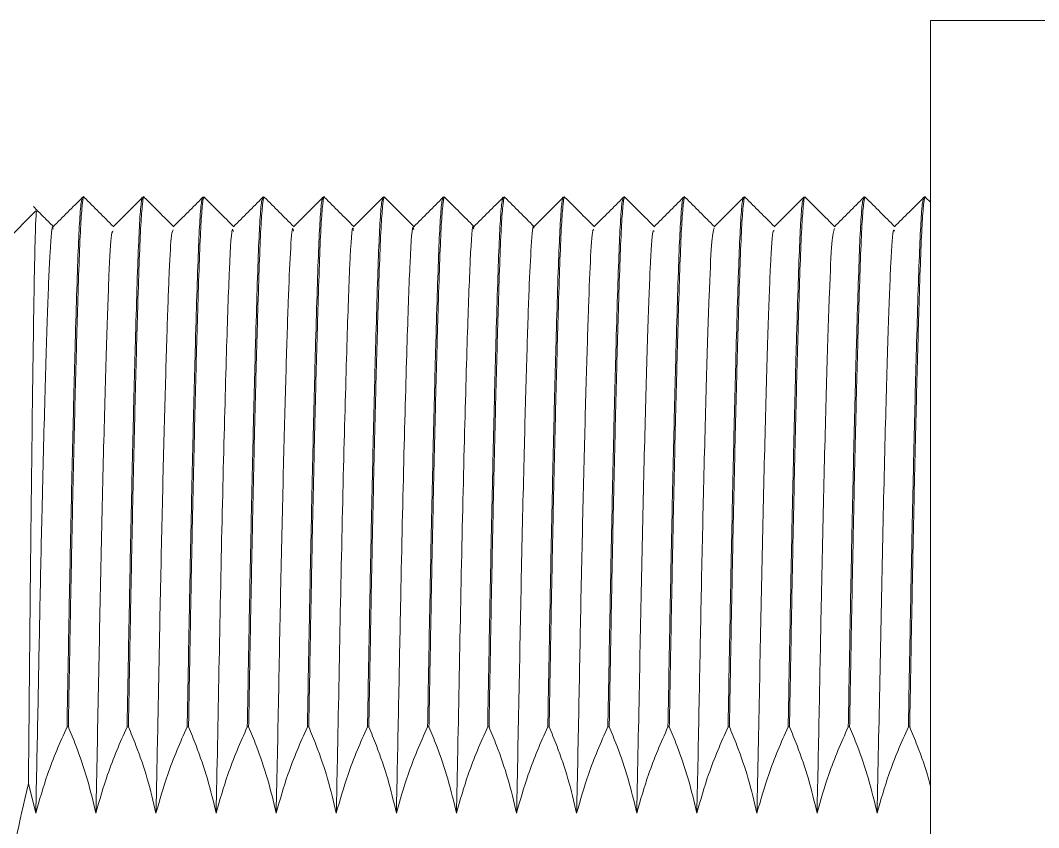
# Model space of a CAD drawing. Extents: x 500 to 100500, y -14500 to 21140.
# Drawn here: x 6284.35 to 6310.25, y -2482.65 to -2462.11 of the extents above; entities that cross this region are included whole.
import ezdxf

# ---------------------------------------------------------------- set-up
doc = ezdxf.new("R2010")
doc.units = 0
doc.linetypes.add('SLD-Solid', pattern=[0])
doc.layers.add('D', color=7, linetype='CONTINUOUS')
doc.layers.add('MODEL', color=7, linetype='SLD-Solid', lineweight=15)

# ---------------------------------------------------------------- blocks, each defined once
blk = doc.blocks.new('KASDADS')
at = {"layer": 'MODEL', "color": 4}
for p, q in [((-53559.016, -66369.889, 21.357), (-53559.016, -66406.889, 21.357)), ((-53509.016, -66369.889, 21.357), (-53559.016, -66369.889, 21.357)), ((-53580.543, -66374.389, 21.357), (-53580.577, -66374.389, 21.357)), ((-53579.015, -66374.389, 21.357), (-53579.049, -66374.389, 21.357)), ((-53577.487, -66374.389, 21.357), (-53577.52, -66374.389, 21.357)), ((-53575.958, -66374.389, 21.357), (-53575.992, -66374.389, 21.357)), ((-53574.43, -66374.389, 21.357), (-53574.464, -66374.389, 21.357)), ((-53572.902, -66374.389, 21.357), (-53572.936, -66374.389, 21.357)), ((-53571.373, -66374.389, 21.357), (-53571.407, -66374.389, 21.357)), ((-53569.845, -66374.389, 21.357), (-53569.879, -66374.389, 21.357)), ((-53568.317, -66374.389, 21.357), (-53568.351, -66374.389, 21.357)), ((-53566.789, -66374.389, 21.357), (-53566.822, -66374.389, 21.357)), ((-53565.26, -66374.389, 21.357), (-53565.294, -66374.389, 21.357)), ((-53563.732, -66374.389, 21.357), (-53563.766, -66374.389, 21.357)), ((-53562.204, -66374.389, 21.357), (-53562.237, -66374.389, 21.357)), ((-53560.675, -66374.389, 21.357), (-53560.709, -66374.389, 21.357)), ((-53559.147, -66374.389, 21.357), (-53559.181, -66374.389, 21.357)), ((-53559.016, -66374.517, 21.357), (-53559.142, -66374.392, 21.357)), ((-53581.765, -66374.738, 21.357), (-53582.516, -66375.489, 21.357)), ((-53580.942, -66387.861, 21.357), (-53580.976, -66387.861, 21.357)), ((-53579.414, -66387.861, 21.357), (-53579.447, -66387.861, 21.357)), ((-53577.885, -66387.861, 21.357), (-53577.919, -66387.861, 21.357)), ((-53576.357, -66387.861, 21.357), (-53576.391, -66387.861, 21.357)), ((-53574.829, -66387.861, 21.357), (-53574.863, -66387.861, 21.357)), ((-53573.3, -66387.861, 21.357), (-53573.334, -66387.861, 21.357)), ((-53571.772, -66387.861, 21.357), (-53571.806, -66387.861, 21.357)), ((-53570.244, -66387.861, 21.357), (-53570.278, -66387.861, 21.357)), ((-53568.715, -66387.861, 21.357), (-53568.749, -66387.861, 21.357)), ((-53567.187, -66387.861, 21.357), (-53567.221, -66387.861, 21.357)), ((-53565.659, -66387.861, 21.357), (-53565.693, -66387.861, 21.357)), ((-53564.131, -66387.861, 21.357), (-53564.164, -66387.861, 21.357)), ((-53562.602, -66387.861, 21.357), (-53562.636, -66387.861, 21.357)), ((-53561.074, -66387.861, 21.357), (-53561.108, -66387.861, 21.357)), ((-53559.546, -66387.861, 21.357), (-53559.579, -66387.861, 21.357)), ((-53581.958, -66389.299, 21.357), (-53581.77, -66390.056, 21.357))]:
    blk.add_line(p, q, dxfattribs=at)
for points, knots in [([(-53580.582, -66374.391, 21.357), (-53580.706, -66374.516, 21.357), (-53580.956, -66374.765, 21.357), (-53581.205, -66375.014, 21.357), (-53581.329, -66375.139, 21.357)], [0, 0, 0, 0, 0.5, 1, 1, 1, 1]), ([(-53580.976, -66387.861, 21.357), (-53580.962, -66387.092, 21.357), (-53580.936, -66385.63, 21.357), (-53580.895, -66383.486, 21.357), (-53580.853, -66381.514, 21.357), (-53580.809, -66379.676, 21.357), (-53580.767, -66378.059, 21.357), (-53580.725, -66376.68, 21.357), (-53580.688, -66375.597, 21.357), (-53580.648, -66374.843, 21.357), (-53580.613, -66374.442, 21.357), (-53580.59, -66374.436, 21.357), (-53580.582, -66374.433, 21.357)], [0, 0, 0, 0, 0.113076, 0.215124, 0.320132, 0.422183, 0.527193, 0.62925, 0.734265, 0.836315, 0.941323, 1, 1, 1, 1]), ([(-53580.543, -66374.39, 21.357), (-53580.543, -66374.389, 21.357), (-53580.556, -66374.33, 21.357), (-53580.587, -66374.537, 21.357), (-53580.628, -66375.039, 21.357), (-53580.665, -66375.914, 21.357), (-53580.705, -66377.099, 21.357), (-53580.746, -66378.552, 21.357), (-53580.79, -66380.256, 21.357), (-53580.832, -66382.132, 21.357), (-53580.874, -66384.16, 21.357), (-53580.91, -66386.088, 21.357), (-53580.932, -66387.331, 21.357), (-53580.942, -66387.861, 21.357)], [0, 0, 0, 0, 0.000315, 0.104108, 0.20498, 0.308778, 0.409644, 0.513435, 0.614301, 0.718093, 0.818965, 0.922764, 1, 1, 1, 1]), ([(-53579.796, -66375.134, 21.357), (-53579.919, -66375.011, 21.357), (-53580.166, -66374.764, 21.357), (-53580.413, -66374.516, 21.357), (-53580.538, -66374.392, 21.357)], [0, 0, 0, 0, 0.496262, 1, 1, 1, 1]), ([(-53579.054, -66374.391, 21.357), (-53579.178, -66374.516, 21.357), (-53579.427, -66374.765, 21.357), (-53579.677, -66375.014, 21.357), (-53579.801, -66375.139, 21.357)], [0, 0, 0, 0, 0.5, 1, 1, 1, 1]), ([(-53579.447, -66387.861, 21.357), (-53579.434, -66387.092, 21.357), (-53579.407, -66385.63, 21.357), (-53579.366, -66383.486, 21.357), (-53579.324, -66381.514, 21.357), (-53579.281, -66379.676, 21.357), (-53579.238, -66378.059, 21.357), (-53579.197, -66376.679, 21.357), (-53579.159, -66375.598, 21.357), (-53579.12, -66374.841, 21.357), (-53579.083, -66374.43, 21.357), (-53579.058, -66374.427, 21.357), (-53579.049, -66374.426, 21.357)], [0, 0, 0, 0, 0.111769, 0.212638, 0.316433, 0.417304, 0.521101, 0.621977, 0.725779, 0.82665, 0.930444, 1, 1, 1, 1]), ([(-53579.015, -66374.39, 21.357), (-53579.015, -66374.389, 21.357), (-53579.035, -66374.33, 21.357), (-53579.056, -66374.537, 21.357), (-53579.1, -66375.039, 21.357), (-53579.137, -66375.914, 21.357), (-53579.176, -66377.099, 21.357), (-53579.218, -66378.552, 21.357), (-53579.261, -66380.256, 21.357), (-53579.304, -66382.132, 21.357), (-53579.346, -66384.16, 21.357), (-53579.381, -66386.088, 21.357), (-53579.404, -66387.331, 21.357), (-53579.414, -66387.861, 21.357)], [0, 0, 0, 0, 0.000315, 0.104108, 0.20498, 0.308778, 0.409644, 0.513435, 0.614301, 0.718093, 0.818965, 0.922764, 1, 1, 1, 1]), ([(-53578.268, -66375.134, 21.357), (-53578.39, -66375.011, 21.357), (-53578.638, -66374.764, 21.357), (-53578.885, -66374.516, 21.357), (-53579.01, -66374.392, 21.357)], [0, 0, 0, 0, 0.496262, 1, 1, 1, 1]), ([(-53577.525, -66374.391, 21.357), (-53577.65, -66374.516, 21.357), (-53577.899, -66374.765, 21.357), (-53578.148, -66375.014, 21.357), (-53578.273, -66375.139, 21.357)], [0, 0, 0, 0, 0.5, 1, 1, 1, 1]), ([(-53577.919, -66387.861, 21.357), (-53577.905, -66387.092, 21.357), (-53577.879, -66385.63, 21.357), (-53577.838, -66383.486, 21.357), (-53577.796, -66381.514, 21.357), (-53577.753, -66379.676, 21.357), (-53577.71, -66378.059, 21.357), (-53577.668, -66376.679, 21.357), (-53577.631, -66375.598, 21.357), (-53577.592, -66374.841, 21.357), (-53577.554, -66374.43, 21.357), (-53577.53, -66374.427, 21.357), (-53577.52, -66374.426, 21.357)], [0, 0, 0, 0, 0.1117693, 0.2126382, 0.3164325, 0.4173041, 0.5211007, 0.6219775, 0.7257795, 0.8266495, 0.9304444, 1, 1, 1, 1]), ([(-53577.481, -66374.411, 21.357), (-53577.483, -66374.403, 21.357), (-53577.499, -66374.33, 21.357), (-53577.53, -66374.532, 21.357), (-53577.571, -66375.041, 21.357), (-53577.609, -66375.914, 21.357), (-53577.648, -66377.099, 21.357), (-53577.69, -66378.552, 21.357), (-53577.733, -66380.256, 21.357), (-53577.776, -66382.132, 21.357), (-53577.818, -66384.16, 21.357), (-53577.853, -66386.088, 21.357), (-53577.876, -66387.331, 21.357), (-53577.885, -66387.861, 21.357)], [0, 0, 0, 0, 0.012699, 0.115206, 0.214829, 0.317341, 0.416958, 0.519463, 0.619079, 0.721585, 0.821208, 0.923721, 1, 1, 1, 1]), ([(-53576.739, -66375.134, 21.357), (-53576.862, -66375.011, 21.357), (-53577.11, -66374.764, 21.357), (-53577.357, -66374.516, 21.357), (-53577.481, -66374.392, 21.357)], [0, 0, 0, 0, 0.496262, 1, 1, 1, 1]), ([(-53575.997, -66374.391, 21.357), (-53576.122, -66374.516, 21.357), (-53576.371, -66374.765, 21.357), (-53576.62, -66375.014, 21.357), (-53576.745, -66375.139, 21.357)], [0, 0, 0, 0, 0.5, 1, 1, 1, 1]), ([(-53576.391, -66387.861, 21.357), (-53576.377, -66387.092, 21.357), (-53576.351, -66385.63, 21.357), (-53576.31, -66383.486, 21.357), (-53576.268, -66381.514, 21.357), (-53576.224, -66379.676, 21.357), (-53576.182, -66378.059, 21.357), (-53576.14, -66376.679, 21.357), (-53576.103, -66375.598, 21.357), (-53576.064, -66374.841, 21.357), (-53576.026, -66374.43, 21.357), (-53576.002, -66374.427, 21.357), (-53575.992, -66374.426, 21.357)], [0, 0, 0, 0, 0.111769, 0.212638, 0.316433, 0.417304, 0.521101, 0.621977, 0.725779, 0.82665, 0.930444, 1, 1, 1, 1]), ([(-53575.958, -66374.39, 21.357), (-53575.958, -66374.389, 21.357), (-53575.972, -66374.33, 21.357), (-53576.002, -66374.537, 21.357), (-53576.043, -66375.039, 21.357), (-53576.08, -66375.914, 21.357), (-53576.12, -66377.099, 21.357), (-53576.162, -66378.552, 21.357), (-53576.205, -66380.256, 21.357), (-53576.247, -66382.132, 21.357), (-53576.289, -66384.16, 21.357), (-53576.325, -66386.088, 21.357), (-53576.347, -66387.331, 21.357), (-53576.357, -66387.861, 21.357)], [0, 0, 0, 0, 0.000315, 0.104108, 0.20498, 0.308778, 0.409644, 0.513435, 0.614301, 0.718093, 0.818965, 0.922764, 1, 1, 1, 1]), ([(-53575.211, -66375.134, 21.357), (-53575.334, -66375.011, 21.357), (-53575.581, -66374.764, 21.357), (-53575.829, -66374.516, 21.357), (-53575.953, -66374.392, 21.357)], [0, 0, 0, 0, 0.496262, 1, 1, 1, 1]), ([(-53574.469, -66374.391, 21.357), (-53574.593, -66374.516, 21.357), (-53574.842, -66374.765, 21.357), (-53575.092, -66375.014, 21.357), (-53575.216, -66375.139, 21.357)], [0, 0, 0, 0, 0.49998, 1, 1, 1, 1]), ([(-53574.863, -66387.861, 21.357), (-53574.849, -66387.092, 21.357), (-53574.822, -66385.63, 21.357), (-53574.781, -66383.486, 21.357), (-53574.739, -66381.514, 21.357), (-53574.696, -66379.676, 21.357), (-53574.654, -66378.059, 21.357), (-53574.612, -66376.679, 21.357), (-53574.575, -66375.598, 21.357), (-53574.535, -66374.841, 21.357), (-53574.498, -66374.43, 21.357), (-53574.474, -66374.427, 21.357), (-53574.464, -66374.426, 21.357)], [0, 0, 0, 0, 0.111769, 0.212638, 0.316433, 0.417304, 0.521101, 0.621977, 0.725779, 0.82665, 0.930444, 1, 1, 1, 1]), ([(-53574.43, -66374.39, 21.357), (-53574.43, -66374.389, 21.357), (-53574.45, -66374.33, 21.357), (-53574.471, -66374.537, 21.357), (-53574.516, -66375.039, 21.357), (-53574.552, -66375.914, 21.357), (-53574.592, -66377.099, 21.357), (-53574.633, -66378.552, 21.357), (-53574.676, -66380.256, 21.357), (-53574.719, -66382.132, 21.357), (-53574.761, -66384.16, 21.357), (-53574.796, -66386.088, 21.357), (-53574.819, -66387.331, 21.357), (-53574.829, -66387.861, 21.357)], [0, 0, 0, 0, 0.000315, 0.104108, 0.20498, 0.308778, 0.409644, 0.513435, 0.614301, 0.718093, 0.818965, 0.922764, 1, 1, 1, 1]), ([(-53573.683, -66375.134, 21.357), (-53573.806, -66375.011, 21.357), (-53574.053, -66374.764, 21.357), (-53574.3, -66374.516, 21.357), (-53574.425, -66374.392, 21.357)], [0, 0, 0, 0, 0.496262, 1, 1, 1, 1]), ([(-53572.94, -66374.391, 21.357), (-53573.065, -66374.516, 21.357), (-53573.314, -66374.765, 21.357), (-53573.563, -66375.014, 21.357), (-53573.688, -66375.139, 21.357)], [0, 0, 0, 0, 0.5, 1, 1, 1, 1]), ([(-53573.334, -66387.861, 21.357), (-53573.32, -66387.092, 21.357), (-53573.294, -66385.63, 21.357), (-53573.253, -66383.486, 21.357), (-53573.211, -66381.514, 21.357), (-53573.168, -66379.676, 21.357), (-53573.125, -66378.059, 21.357), (-53573.084, -66376.679, 21.357), (-53573.046, -66375.598, 21.357), (-53573.007, -66374.841, 21.357), (-53572.969, -66374.43, 21.357), (-53572.945, -66374.427, 21.357), (-53572.936, -66374.426, 21.357)], [0, 0, 0, 0, 0.1117693, 0.2126382, 0.3164325, 0.4173041, 0.5211007, 0.6219775, 0.7257795, 0.8266495, 0.9304444, 1, 1, 1, 1]), ([(-53572.902, -66374.39, 21.357), (-53572.902, -66374.389, 21.357), (-53572.915, -66374.33, 21.357), (-53572.945, -66374.537, 21.357), (-53572.986, -66375.039, 21.357), (-53573.024, -66375.914, 21.357), (-53573.063, -66377.099, 21.357), (-53573.105, -66378.552, 21.357), (-53573.148, -66380.256, 21.357), (-53573.191, -66382.132, 21.357), (-53573.233, -66384.16, 21.357), (-53573.268, -66386.088, 21.357), (-53573.291, -66387.331, 21.357), (-53573.3, -66387.861, 21.357)], [0, 0, 0, 0, 0.000315, 0.104108, 0.20498, 0.308778, 0.409644, 0.513435, 0.614301, 0.718093, 0.818965, 0.922764, 1, 1, 1, 1]), ([(-53572.155, -66375.134, 21.357), (-53572.277, -66375.011, 21.357), (-53572.525, -66374.764, 21.357), (-53572.772, -66374.516, 21.357), (-53572.897, -66374.392, 21.357)], [0, 0, 0, 0, 0.496262, 1, 1, 1, 1]), ([(-53571.412, -66374.391, 21.357), (-53571.537, -66374.516, 21.357), (-53571.786, -66374.765, 21.357), (-53572.035, -66375.014, 21.357), (-53572.16, -66375.139, 21.357)], [0, 0, 0, 0, 0.5, 1, 1, 1, 1]), ([(-53571.806, -66387.861, 21.357), (-53571.792, -66387.092, 21.357), (-53571.766, -66385.63, 21.357), (-53571.725, -66383.486, 21.357), (-53571.683, -66381.514, 21.357), (-53571.639, -66379.676, 21.357), (-53571.597, -66378.059, 21.357), (-53571.555, -66376.679, 21.357), (-53571.518, -66375.598, 21.357), (-53571.479, -66374.841, 21.357), (-53571.441, -66374.43, 21.357), (-53571.417, -66374.427, 21.357), (-53571.407, -66374.426, 21.357)], [0, 0, 0, 0, 0.111769, 0.212638, 0.316433, 0.417304, 0.521101, 0.621977, 0.725779, 0.82665, 0.930444, 1, 1, 1, 1]), ([(-53571.373, -66374.39, 21.357), (-53571.373, -66374.389, 21.357), (-53571.387, -66374.33, 21.357), (-53571.417, -66374.537, 21.357), (-53571.458, -66375.039, 21.357), (-53571.496, -66375.914, 21.357), (-53571.535, -66377.099, 21.357), (-53571.577, -66378.552, 21.357), (-53571.62, -66380.256, 21.357), (-53571.663, -66382.132, 21.357), (-53571.705, -66384.16, 21.357), (-53571.74, -66386.088, 21.357), (-53571.762, -66387.331, 21.357), (-53571.772, -66387.861, 21.357)], [0, 0, 0, 0, 0.000315, 0.104108, 0.20498, 0.308778, 0.409644, 0.513435, 0.614301, 0.718093, 0.818965, 0.922764, 1, 1, 1, 1]), ([(-53570.626, -66375.134, 21.357), (-53570.749, -66375.011, 21.357), (-53570.996, -66374.764, 21.357), (-53571.244, -66374.516, 21.357), (-53571.368, -66374.392, 21.357)], [0, 0, 0, 0, 0.496262, 1, 1, 1, 1]), ([(-53569.884, -66374.391, 21.357), (-53570.008, -66374.516, 21.357), (-53570.258, -66374.765, 21.357), (-53570.507, -66375.014, 21.357), (-53570.631, -66375.139, 21.357)], [0, 0, 0, 0, 0.49998, 1, 1, 1, 1]), ([(-53570.278, -66387.861, 21.357), (-53570.264, -66387.092, 21.357), (-53570.238, -66385.63, 21.357), (-53570.197, -66383.486, 21.357), (-53570.154, -66381.514, 21.357), (-53570.111, -66379.676, 21.357), (-53570.069, -66378.059, 21.357), (-53570.027, -66376.679, 21.357), (-53569.99, -66375.598, 21.357), (-53569.95, -66374.841, 21.357), (-53569.913, -66374.43, 21.357), (-53569.889, -66374.427, 21.357), (-53569.879, -66374.426, 21.357)], [0, 0, 0, 0, 0.1117693, 0.2126382, 0.3164326, 0.417304, 0.5211007, 0.6219774, 0.7257794, 0.8266495, 0.9304444, 1, 1, 1, 1]), ([(-53569.84, -66374.411, 21.357), (-53569.842, -66374.403, 21.357), (-53569.858, -66374.33, 21.357), (-53569.888, -66374.532, 21.357), (-53569.93, -66375.041, 21.357), (-53569.967, -66375.914, 21.357), (-53570.007, -66377.099, 21.357), (-53570.048, -66378.552, 21.357), (-53570.092, -66380.256, 21.357), (-53570.134, -66382.132, 21.357), (-53570.176, -66384.16, 21.357), (-53570.212, -66386.088, 21.357), (-53570.234, -66387.331, 21.357), (-53570.244, -66387.861, 21.357)], [0, 0, 0, 0, 0.012699, 0.115206, 0.214829, 0.317341, 0.416958, 0.519463, 0.619079, 0.721585, 0.821208, 0.923721, 1, 1, 1, 1]), ([(-53569.098, -66375.134, 21.357), (-53569.221, -66375.011, 21.357), (-53569.468, -66374.764, 21.357), (-53569.715, -66374.516, 21.357), (-53569.84, -66374.392, 21.357)], [0, 0, 0, 0, 0.496242, 1, 1, 1, 1]), ([(-53568.355, -66374.391, 21.357), (-53568.48, -66374.516, 21.357), (-53568.729, -66374.765, 21.357), (-53568.978, -66375.014, 21.357), (-53569.103, -66375.139, 21.357)], [0, 0, 0, 0, 0.5, 1, 1, 1, 1]), ([(-53568.749, -66387.861, 21.357), (-53568.735, -66387.092, 21.357), (-53568.709, -66385.63, 21.357), (-53568.668, -66383.486, 21.357), (-53568.626, -66381.514, 21.357), (-53568.583, -66379.676, 21.357), (-53568.54, -66378.059, 21.357), (-53568.499, -66376.68, 21.357), (-53568.461, -66375.597, 21.357), (-53568.422, -66374.843, 21.357), (-53568.386, -66374.442, 21.357), (-53568.364, -66374.436, 21.357), (-53568.355, -66374.433, 21.357)], [0, 0, 0, 0, 0.113076, 0.215124, 0.320132, 0.422183, 0.527193, 0.62925, 0.734265, 0.836315, 0.941323, 1, 1, 1, 1]), ([(-53568.317, -66374.39, 21.357), (-53568.317, -66374.389, 21.357), (-53568.33, -66374.33, 21.357), (-53568.361, -66374.537, 21.357), (-53568.401, -66375.039, 21.357), (-53568.439, -66375.914, 21.357), (-53568.478, -66377.099, 21.357), (-53568.52, -66378.552, 21.357), (-53568.563, -66380.256, 21.357), (-53568.606, -66382.132, 21.357), (-53568.648, -66384.16, 21.357), (-53568.683, -66386.088, 21.357), (-53568.706, -66387.331, 21.357), (-53568.715, -66387.861, 21.357)], [0, 0, 0, 0, 0.000315, 0.104108, 0.20498, 0.308778, 0.409644, 0.513435, 0.614301, 0.718093, 0.818965, 0.922764, 1, 1, 1, 1]), ([(-53567.57, -66375.134, 21.357), (-53567.692, -66375.011, 21.357), (-53567.94, -66374.764, 21.357), (-53568.187, -66374.516, 21.357), (-53568.312, -66374.392, 21.357)], [0, 0, 0, 0, 0.496262, 1, 1, 1, 1]), ([(-53566.827, -66374.391, 21.357), (-53566.952, -66374.516, 21.357), (-53567.201, -66374.765, 21.357), (-53567.45, -66375.014, 21.357), (-53567.575, -66375.139, 21.357)], [0, 0, 0, 0, 0.5, 1, 1, 1, 1]), ([(-53567.221, -66387.861, 21.357), (-53567.207, -66387.092, 21.357), (-53567.181, -66385.63, 21.357), (-53567.14, -66383.486, 21.357), (-53567.098, -66381.514, 21.357), (-53567.055, -66379.676, 21.357), (-53567.012, -66378.059, 21.357), (-53566.97, -66376.68, 21.357), (-53566.933, -66375.597, 21.357), (-53566.894, -66374.843, 21.357), (-53566.858, -66374.442, 21.357), (-53566.835, -66374.436, 21.357), (-53566.827, -66374.433, 21.357)], [0, 0, 0, 0, 0.113076, 0.215124, 0.320132, 0.422183, 0.527193, 0.62925, 0.734265, 0.836315, 0.941323, 1, 1, 1, 1]), ([(-53566.789, -66374.39, 21.357), (-53566.789, -66374.389, 21.357), (-53566.802, -66374.33, 21.357), (-53566.832, -66374.537, 21.357), (-53566.873, -66375.039, 21.357), (-53566.911, -66375.914, 21.357), (-53566.95, -66377.099, 21.357), (-53566.992, -66378.552, 21.357), (-53567.035, -66380.256, 21.357), (-53567.078, -66382.132, 21.357), (-53567.12, -66384.16, 21.357), (-53567.155, -66386.088, 21.357), (-53567.178, -66387.331, 21.357), (-53567.187, -66387.861, 21.357)], [0, 0, 0, 0, 0.000315, 0.104108, 0.20498, 0.308778, 0.409644, 0.513435, 0.614301, 0.718093, 0.818965, 0.922764, 1, 1, 1, 1]), ([(-53566.041, -66375.134, 21.357), (-53566.164, -66375.011, 21.357), (-53566.411, -66374.764, 21.357), (-53566.659, -66374.516, 21.357), (-53566.783, -66374.392, 21.357)], [0, 0, 0, 0, 0.496262, 1, 1, 1, 1]), ([(-53565.299, -66374.391, 21.357), (-53565.423, -66374.516, 21.357), (-53565.673, -66374.765, 21.357), (-53565.922, -66375.014, 21.357), (-53566.046, -66375.139, 21.357)], [0, 0, 0, 0, 0.49998, 1, 1, 1, 1]), ([(-53565.693, -66387.861, 21.357), (-53565.679, -66387.092, 21.357), (-53565.653, -66385.63, 21.357), (-53565.612, -66383.486, 21.357), (-53565.569, -66381.514, 21.357), (-53565.526, -66379.676, 21.357), (-53565.484, -66378.059, 21.357), (-53565.442, -66376.68, 21.357), (-53565.405, -66375.597, 21.357), (-53565.365, -66374.843, 21.357), (-53565.33, -66374.442, 21.357), (-53565.307, -66374.436, 21.357), (-53565.299, -66374.433, 21.357)], [0, 0, 0, 0, 0.113076, 0.215124, 0.320132, 0.422183, 0.527193, 0.62925, 0.734265, 0.836315, 0.941323, 1, 1, 1, 1]), ([(-53565.26, -66374.39, 21.357), (-53565.26, -66374.389, 21.357), (-53565.273, -66374.33, 21.357), (-53565.304, -66374.537, 21.357), (-53565.345, -66375.039, 21.357), (-53565.382, -66375.914, 21.357), (-53565.422, -66377.099, 21.357), (-53565.463, -66378.552, 21.357), (-53565.507, -66380.256, 21.357), (-53565.549, -66382.132, 21.357), (-53565.591, -66384.16, 21.357), (-53565.627, -66386.088, 21.357), (-53565.649, -66387.331, 21.357), (-53565.659, -66387.861, 21.357)], [0, 0, 0, 0, 0.000315, 0.104108, 0.20498, 0.308778, 0.409644, 0.513435, 0.614301, 0.718093, 0.818965, 0.922764, 1, 1, 1, 1]), ([(-53564.513, -66375.134, 21.357), (-53564.636, -66375.011, 21.357), (-53564.883, -66374.764, 21.357), (-53565.13, -66374.516, 21.357), (-53565.255, -66374.392, 21.357)], [0, 0, 0, 0, 0.496242, 1, 1, 1, 1]), ([(-53563.771, -66374.391, 21.357), (-53563.895, -66374.516, 21.357), (-53564.144, -66374.765, 21.357), (-53564.394, -66375.014, 21.357), (-53564.518, -66375.139, 21.357)], [0, 0, 0, 0, 0.5, 1, 1, 1, 1]), ([(-53564.164, -66387.861, 21.357), (-53564.151, -66387.092, 21.357), (-53564.124, -66385.63, 21.357), (-53564.083, -66383.486, 21.357), (-53564.041, -66381.514, 21.357), (-53563.998, -66379.676, 21.357), (-53563.955, -66378.059, 21.357), (-53563.914, -66376.679, 21.357), (-53563.876, -66375.598, 21.357), (-53563.837, -66374.841, 21.357), (-53563.8, -66374.43, 21.357), (-53563.775, -66374.427, 21.357), (-53563.766, -66374.426, 21.357)], [0, 0, 0, 0, 0.111769, 0.212638, 0.316433, 0.417304, 0.521101, 0.621977, 0.725779, 0.82665, 0.930444, 1, 1, 1, 1]), ([(-53563.732, -66374.39, 21.357), (-53563.732, -66374.389, 21.357), (-53563.745, -66374.33, 21.357), (-53563.776, -66374.537, 21.357), (-53563.817, -66375.039, 21.357), (-53563.854, -66375.914, 21.357), (-53563.893, -66377.099, 21.357), (-53563.935, -66378.552, 21.357), (-53563.978, -66380.256, 21.357), (-53564.021, -66382.132, 21.357), (-53564.063, -66384.16, 21.357), (-53564.098, -66386.088, 21.357), (-53564.121, -66387.331, 21.357), (-53564.131, -66387.861, 21.357)], [0, 0, 0, 0, 0.000315, 0.104108, 0.20498, 0.308778, 0.409644, 0.513435, 0.614301, 0.718093, 0.818965, 0.922764, 1, 1, 1, 1]), ([(-53562.985, -66375.134, 21.357), (-53563.107, -66375.011, 21.357), (-53563.355, -66374.764, 21.357), (-53563.602, -66374.516, 21.357), (-53563.727, -66374.392, 21.357)], [0, 0, 0, 0, 0.496262, 1, 1, 1, 1]), ([(-53562.242, -66374.391, 21.357), (-53562.367, -66374.516, 21.357), (-53562.616, -66374.765, 21.357), (-53562.865, -66375.014, 21.357), (-53562.99, -66375.139, 21.357)], [0, 0, 0, 0, 0.5, 1, 1, 1, 1]), ([(-53562.636, -66387.861, 21.357), (-53562.622, -66387.092, 21.357), (-53562.596, -66385.63, 21.357), (-53562.555, -66383.486, 21.357), (-53562.513, -66381.514, 21.357), (-53562.47, -66379.676, 21.357), (-53562.427, -66378.059, 21.357), (-53562.385, -66376.68, 21.357), (-53562.348, -66375.597, 21.357), (-53562.309, -66374.843, 21.357), (-53562.273, -66374.442, 21.357), (-53562.25, -66374.436, 21.357), (-53562.242, -66374.433, 21.357)], [0, 0, 0, 0, 0.113076, 0.215124, 0.320132, 0.422183, 0.527193, 0.62925, 0.734265, 0.836315, 0.941323, 1, 1, 1, 1]), ([(-53562.198, -66374.411, 21.357), (-53562.2, -66374.403, 21.357), (-53562.216, -66374.33, 21.357), (-53562.247, -66374.532, 21.357), (-53562.288, -66375.041, 21.357), (-53562.326, -66375.914, 21.357), (-53562.365, -66377.099, 21.357), (-53562.407, -66378.552, 21.357), (-53562.45, -66380.256, 21.357), (-53562.493, -66382.132, 21.357), (-53562.535, -66384.16, 21.357), (-53562.57, -66386.088, 21.357), (-53562.593, -66387.331, 21.357), (-53562.602, -66387.861, 21.357)], [0, 0, 0, 0, 0.012699, 0.115206, 0.214829, 0.317341, 0.416958, 0.519463, 0.61908, 0.721585, 0.821208, 0.923721, 1, 1, 1, 1]), ([(-53561.456, -66375.134, 21.357), (-53561.579, -66375.011, 21.357), (-53561.826, -66374.764, 21.357), (-53562.074, -66374.516, 21.357), (-53562.198, -66374.392, 21.357)], [0, 0, 0, 0, 0.496262, 1, 1, 1, 1]), ([(-53560.714, -66374.391, 21.357), (-53560.839, -66374.516, 21.357), (-53561.088, -66374.765, 21.357), (-53561.337, -66375.014, 21.357), (-53561.462, -66375.139, 21.357)], [0, 0, 0, 0, 0.50002, 1, 1, 1, 1]), ([(-53561.108, -66387.861, 21.357), (-53561.094, -66387.092, 21.357), (-53561.068, -66385.63, 21.357), (-53561.027, -66383.486, 21.357), (-53560.985, -66381.514, 21.357), (-53560.941, -66379.676, 21.357), (-53560.899, -66378.059, 21.357), (-53560.857, -66376.679, 21.357), (-53560.82, -66375.598, 21.357), (-53560.781, -66374.841, 21.357), (-53560.743, -66374.43, 21.357), (-53560.719, -66374.427, 21.357), (-53560.709, -66374.426, 21.357)], [0, 0, 0, 0, 0.111769, 0.212638, 0.316433, 0.417304, 0.521101, 0.621977, 0.725779, 0.82665, 0.930444, 1, 1, 1, 1]), ([(-53560.675, -66374.39, 21.357), (-53560.675, -66374.389, 21.357), (-53560.689, -66374.33, 21.357), (-53560.719, -66374.537, 21.357), (-53560.76, -66375.039, 21.357), (-53560.798, -66375.914, 21.357), (-53560.837, -66377.099, 21.357), (-53560.879, -66378.552, 21.357), (-53560.922, -66380.256, 21.357), (-53560.964, -66382.132, 21.357), (-53561.006, -66384.16, 21.357), (-53561.042, -66386.088, 21.357), (-53561.064, -66387.331, 21.357), (-53561.074, -66387.861, 21.357)], [0, 0, 0, 0, 0.000315, 0.104108, 0.20498, 0.308778, 0.409644, 0.513435, 0.614301, 0.718093, 0.818965, 0.922764, 1, 1, 1, 1]), ([(-53559.928, -66375.134, 21.357), (-53560.051, -66375.011, 21.357), (-53560.298, -66374.764, 21.357), (-53560.545, -66374.516, 21.357), (-53560.67, -66374.392, 21.357)], [0, 0, 0, 0, 0.496242, 1, 1, 1, 1]), ([(-53559.186, -66374.391, 21.357), (-53559.31, -66374.516, 21.357), (-53559.559, -66374.765, 21.357), (-53559.809, -66375.014, 21.357), (-53559.933, -66375.139, 21.357)], [0, 0, 0, 0, 0.5, 1, 1, 1, 1]), ([(-53559.579, -66387.861, 21.357), (-53559.566, -66387.092, 21.357), (-53559.539, -66385.63, 21.357), (-53559.498, -66383.486, 21.357), (-53559.456, -66381.514, 21.357), (-53559.413, -66379.676, 21.357), (-53559.37, -66378.059, 21.357), (-53559.329, -66376.68, 21.357), (-53559.291, -66375.597, 21.357), (-53559.252, -66374.843, 21.357), (-53559.216, -66374.442, 21.357), (-53559.194, -66374.436, 21.357), (-53559.186, -66374.433, 21.357)], [0, 0, 0, 0, 0.113076, 0.215124, 0.320132, 0.422183, 0.527193, 0.62925, 0.734265, 0.836315, 0.941323, 1, 1, 1, 1]), ([(-53559.147, -66374.39, 21.357), (-53559.147, -66374.389, 21.357), (-53559.16, -66374.33, 21.357), (-53559.191, -66374.537, 21.357), (-53559.232, -66375.039, 21.357), (-53559.269, -66375.914, 21.357), (-53559.308, -66377.099, 21.357), (-53559.35, -66378.552, 21.357), (-53559.393, -66380.256, 21.357), (-53559.436, -66382.132, 21.357), (-53559.478, -66384.16, 21.357), (-53559.513, -66386.088, 21.357), (-53559.536, -66387.331, 21.357), (-53559.546, -66387.861, 21.357)], [0, 0, 0, 0, 0.000315, 0.104108, 0.20498, 0.308778, 0.409644, 0.513435, 0.614301, 0.718093, 0.818965, 0.922764, 1, 1, 1, 1]), ([(-53581.958, -66389.299, 21.357), (-53581.951, -66388.539, 21.357), (-53581.936, -66387.119, 21.357), (-53581.917, -66384.992, 21.357), (-53581.889, -66382.36, 21.357), (-53581.86, -66379.919, 21.357), (-53581.832, -66377.915, 21.357), (-53581.806, -66376.234, 21.357), (-53581.781, -66375.161, 21.357), (-53581.757, -66374.725, 21.357), (-53581.747, -66374.752, 21.357), (-53581.744, -66374.759, 21.357)], [0, 0, 0, 0, 0.107842, 0.201326, 0.297513, 0.486741, 0.5805, 0.676978, 0.866507, 0.960985, 1, 1, 1, 1]), ([(-53581.324, -66375.134, 21.357), (-53581.408, -66375.05, 21.357), (-53581.576, -66374.882, 21.357), (-53581.745, -66374.713, 21.357), (-53581.83, -66374.628, 21.357)], [0, 0, 0, 0, 0.4945108, 1, 1, 1, 1]), ([(-53581.77, -66390.056, 21.357), (-53581.752, -66389.194, 21.357), (-53581.716, -66387.496, 21.357), (-53581.667, -66384.861, 21.357), (-53581.607, -66382.104, 21.357), (-53581.539, -66379.413, 21.357), (-53581.469, -66377.132, 21.357), (-53581.409, -66375.709, 21.357), (-53581.359, -66375.034, 21.357), (-53581.333, -66375.181, 21.357), (-53581.33, -66375.198, 21.357)], [0, 0, 0, 0, 0.123124, 0.242776, 0.366564, 0.523151, 0.677261, 0.826123, 0.980505, 1, 1, 1, 1]), ([(-53580.242, -66390.056, 21.357), (-53580.22, -66389.002, 21.357), (-53580.176, -66386.912, 21.357), (-53580.115, -66383.679, 21.357), (-53580.044, -66380.675, 21.357), (-53579.973, -66378.118, 21.357), (-53579.909, -66376.284, 21.357), (-53579.854, -66375.259, 21.357), (-53579.815, -66375.255, 21.357), (-53579.801, -66375.253, 21.357)], [0, 0, 0, 0, 0.149796, 0.29732, 0.450676, 0.604406, 0.754884, 0.906153, 1, 1, 1, 1]), ([(-53578.714, -66390.056, 21.357), (-53578.697, -66389.271, 21.357), (-53578.664, -66387.726, 21.357), (-53578.616, -66385.161, 21.357), (-53578.559, -66382.487, 21.357), (-53578.495, -66379.884, 21.357), (-53578.432, -66377.733, 21.357), (-53578.376, -66376.187, 21.357), (-53578.324, -66375.282, 21.357), (-53578.288, -66375.236, 21.357), (-53578.273, -66375.216, 21.357)], [0, 0, 0, 0, 0.112229, 0.220961, 0.356822, 0.495917, 0.633887, 0.766757, 0.901402, 1, 1, 1, 1]), ([(-53577.185, -66390.056, 21.357), (-53577.178, -66389.708, 21.357), (-53577.143, -66388.137, 21.357), (-53577.089, -66385.156, 21.357), (-53577.007, -66381.405, 21.357), (-53576.92, -66378.216, 21.357), (-53576.846, -66376.087, 21.357), (-53576.787, -66375.078, 21.357), (-53576.752, -66375.232, 21.357), (-53576.745, -66375.263, 21.357)], [0, 0, 0, 0, 0.050353, 0.227679, 0.410123, 0.595355, 0.773613, 0.954685, 1, 1, 1, 1]), ([(-53575.657, -66390.056, 21.357), (-53575.636, -66389.079, 21.357), (-53575.596, -66387.147, 21.357), (-53575.54, -66384.152, 21.357), (-53575.475, -66381.341, 21.357), (-53575.411, -66378.891, 21.357), (-53575.35, -66376.972, 21.357), (-53575.296, -66375.736, 21.357), (-53575.249, -66375.085, 21.357), (-53575.222, -66375.219, 21.357), (-53575.216, -66375.249, 21.357)], [0, 0, 0, 0, 0.139135, 0.275331, 0.416876, 0.556138, 0.692405, 0.824601, 0.96163, 1, 1, 1, 1]), ([(-53574.129, -66390.056, 21.357), (-53574.119, -66389.614, 21.357), (-53574.083, -66387.948, 21.357), (-53574.027, -66384.866, 21.357), (-53573.944, -66381.145, 21.357), (-53573.857, -66378.014, 21.357), (-53573.784, -66375.976, 21.357), (-53573.726, -66375.037, 21.357), (-53573.693, -66375.208, 21.357), (-53573.688, -66375.233, 21.357)], [0, 0, 0, 0, 0.063842, 0.240926, 0.423925, 0.608956, 0.786718, 0.968456, 1, 1, 1, 1]), ([(-53572.6, -66390.056, 21.357), (-53572.582, -66389.177, 21.357), (-53572.545, -66387.445, 21.357), (-53572.488, -66384.351, 21.357), (-53572.412, -66381.015, 21.357), (-53572.326, -66377.915, 21.357), (-53572.253, -66375.923, 21.357), (-53572.195, -66375.017, 21.357), (-53572.164, -66375.195, 21.357), (-53572.16, -66375.216, 21.357)], [0, 0, 0, 0, 0.125613, 0.247791, 0.430994, 0.615848, 0.793356, 0.975354, 1, 1, 1, 1]), ([(-53571.072, -66390.056, 21.357), (-53571.061, -66389.52, 21.357), (-53571.022, -66387.758, 21.357), (-53570.965, -66384.576, 21.357), (-53570.881, -66380.889, 21.357), (-53570.795, -66377.817, 21.357), (-53570.722, -66375.873, 21.357), (-53570.665, -66374.997, 21.357), (-53570.634, -66375.18, 21.357), (-53570.632, -66375.197, 21.357)], [0, 0, 0, 0, 0.077269, 0.254229, 0.43773, 0.622503, 0.799887, 0.982241, 1, 1, 1, 1]), ([(-53569.544, -66390.056, 21.357), (-53569.522, -66389.017, 21.357), (-53569.479, -66386.956, 21.357), (-53569.419, -66383.769, 21.357), (-53569.351, -66380.876, 21.357), (-53569.285, -66378.471, 21.357), (-53569.226, -66376.663, 21.357), (-53569.171, -66375.569, 21.357), (-53569.128, -66375.03, 21.357), (-53569.105, -66375.163, 21.357), (-53569.103, -66375.173, 21.357)], [0, 0, 0, 0, 0.147798, 0.29318, 0.444325, 0.583358, 0.718573, 0.85126, 0.989106, 1, 1, 1, 1]), ([(-53568.016, -66390.056, 21.357), (-53567.995, -66389.11, 21.357), (-53567.956, -66387.235, 21.357), (-53567.902, -66384.325, 21.357), (-53567.839, -66381.55, 21.357), (-53567.775, -66379.081, 21.357), (-53567.713, -66377.119, 21.357), (-53567.66, -66375.804, 21.357), (-53567.612, -66375.151, 21.357), (-53567.583, -66375.21, 21.357), (-53567.575, -66375.226, 21.357)], [0, 0, 0, 0, 0.134856, 0.26725, 0.404763, 0.544031, 0.680673, 0.81278, 0.949364, 1, 1, 1, 1]), ([(-53566.487, -66390.056, 21.357), (-53566.463, -66388.905, 21.357), (-53566.418, -66386.695, 21.357), (-53566.353, -66383.339, 21.357), (-53566.281, -66380.33, 21.357), (-53566.209, -66377.827, 21.357), (-53566.147, -66376.096, 21.357), (-53566.093, -66375.195, 21.357), (-53566.058, -66375.242, 21.357), (-53566.046, -66375.258, 21.357)], [0, 0, 0, 0, 0.163217, 0.313614, 0.469649, 0.625313, 0.774992, 0.927312, 1, 1, 1, 1]), ([(-53564.959, -66390.056, 21.357), (-53564.939, -66389.128, 21.357), (-53564.9, -66387.295, 21.357), (-53564.848, -66384.452, 21.357), (-53564.784, -66381.596, 21.357), (-53564.714, -66378.93, 21.357), (-53564.646, -66376.82, 21.357), (-53564.586, -66375.438, 21.357), (-53564.541, -66375.254, 21.357), (-53564.518, -66375.164, 21.357)], [0, 0, 0, 0, 0.132292, 0.26135, 0.395308, 0.551797, 0.704679, 0.853797, 1, 1, 1, 1]), ([(-53563.431, -66390.056, 21.357), (-53563.428, -66389.92, 21.357), (-53563.402, -66388.745, 21.357), (-53563.357, -66386.431, 21.357), (-53563.293, -66383.182, 21.357), (-53563.22, -66380.188, 21.357), (-53563.149, -66377.719, 21.357), (-53563.087, -66376.03, 21.357), (-53563.033, -66375.172, 21.357), (-53563, -66375.236, 21.357), (-53562.99, -66375.255, 21.357)], [0, 0, 0, 0, 0.019776, 0.170802, 0.321557, 0.477708, 0.63317, 0.782597, 0.935254, 1, 1, 1, 1]), ([(-53561.902, -66390.056, 21.357), (-53561.883, -66389.172, 21.357), (-53561.846, -66387.427, 21.357), (-53561.793, -66384.528, 21.357), (-53561.727, -66381.562, 21.357), (-53561.654, -66378.805, 21.357), (-53561.587, -66376.734, 21.357), (-53561.527, -66375.409, 21.357), (-53561.483, -66375.257, 21.357), (-53561.461, -66375.184, 21.357)], [0, 0, 0, 0, 0.126215, 0.249017, 0.403222, 0.559694, 0.712254, 0.861585, 1, 1, 1, 1]), ([(-53560.374, -66390.056, 21.357), (-53560.351, -66388.924, 21.357), (-53560.304, -66386.669, 21.357), (-53560.237, -66383.195, 21.357), (-53560.162, -66380.096, 21.357), (-53560.089, -66377.611, 21.357), (-53560.027, -66375.967, 21.357), (-53559.974, -66375.15, 21.357), (-53559.942, -66375.228, 21.357), (-53559.933, -66375.249, 21.357)], [0, 0, 0, 0, 0.160741, 0.32014, 0.485556, 0.640863, 0.790138, 0.94318, 1, 1, 1, 1]), ([(-53581.77, -66390.056, 21.357), (-53581.677, -66389.727, 21.357), (-53581.523, -66389.19, 21.357), (-53581.243, -66388.461, 21.357), (-53581.065, -66388.061, 21.357), (-53580.976, -66387.861, 21.357)], [0, 0, 0, 0, 0.440711, 0.720096, 1, 1, 1, 1]), ([(-53580.942, -66387.861, 21.357), (-53580.877, -66388.02, 21.357), (-53580.698, -66388.457, 21.357), (-53580.448, -66389.186, 21.357), (-53580.311, -66389.765, 21.357), (-53580.242, -66390.056, 21.357)], [0, 0, 0, 0, 0.222516, 0.610331, 1, 1, 1, 1]), ([(-53580.242, -66390.056, 21.357), (-53580.148, -66389.727, 21.357), (-53579.995, -66389.19, 21.357), (-53579.715, -66388.461, 21.357), (-53579.537, -66388.061, 21.357), (-53579.447, -66387.861, 21.357)], [0, 0, 0, 0, 0.4407181, 0.7201033, 1, 1, 1, 1]), ([(-53579.414, -66387.861, 21.357), (-53579.349, -66388.02, 21.357), (-53579.17, -66388.457, 21.357), (-53578.919, -66389.186, 21.357), (-53578.782, -66389.765, 21.357), (-53578.714, -66390.056, 21.357)], [0, 0, 0, 0, 0.222515, 0.610328, 1, 1, 1, 1]), ([(-53578.714, -66390.056, 21.357), (-53578.62, -66389.727, 21.357), (-53578.467, -66389.19, 21.357), (-53578.187, -66388.461, 21.357), (-53578.008, -66388.061, 21.357), (-53577.919, -66387.861, 21.357)], [0, 0, 0, 0, 0.440718, 0.720095, 1, 1, 1, 1]), ([(-53577.885, -66387.861, 21.357), (-53577.82, -66388.02, 21.357), (-53577.642, -66388.457, 21.357), (-53577.391, -66389.186, 21.357), (-53577.254, -66389.765, 21.357), (-53577.185, -66390.056, 21.357)], [0, 0, 0, 0, 0.222515, 0.610328, 1, 1, 1, 1]), ([(-53577.185, -66390.056, 21.357), (-53577.092, -66389.727, 21.357), (-53576.938, -66389.19, 21.357), (-53576.658, -66388.461, 21.357), (-53576.48, -66388.061, 21.357), (-53576.391, -66387.861, 21.357)], [0, 0, 0, 0, 0.440711, 0.720096, 1, 1, 1, 1]), ([(-53576.357, -66387.861, 21.357), (-53576.292, -66388.02, 21.357), (-53576.113, -66388.457, 21.357), (-53575.863, -66389.186, 21.357), (-53575.726, -66389.765, 21.357), (-53575.657, -66390.056, 21.357)], [0, 0, 0, 0, 0.222508, 0.610331, 1, 1, 1, 1]), ([(-53575.657, -66390.056, 21.357), (-53575.563, -66389.727, 21.357), (-53575.41, -66389.19, 21.357), (-53575.13, -66388.461, 21.357), (-53574.952, -66388.061, 21.357), (-53574.863, -66387.861, 21.357)], [0, 0, 0, 0, 0.4407181, 0.7201033, 1, 1, 1, 1]), ([(-53574.829, -66387.861, 21.357), (-53574.764, -66388.02, 21.357), (-53574.585, -66388.457, 21.357), (-53574.334, -66389.186, 21.357), (-53574.197, -66389.765, 21.357), (-53574.129, -66390.056, 21.357)], [0, 0, 0, 0, 0.222515, 0.610328, 1, 1, 1, 1]), ([(-53574.129, -66390.056, 21.357), (-53574.035, -66389.727, 21.357), (-53573.882, -66389.19, 21.357), (-53573.602, -66388.461, 21.357), (-53573.423, -66388.061, 21.357), (-53573.334, -66387.861, 21.357)], [0, 0, 0, 0, 0.440718, 0.720095, 1, 1, 1, 1]), ([(-53573.3, -66387.861, 21.357), (-53573.235, -66388.02, 21.357), (-53573.057, -66388.457, 21.357), (-53572.806, -66389.186, 21.357), (-53572.669, -66389.765, 21.357), (-53572.6, -66390.056, 21.357)], [0, 0, 0, 0, 0.222516, 0.610331, 1, 1, 1, 1]), ([(-53572.6, -66390.056, 21.357), (-53572.507, -66389.727, 21.357), (-53572.354, -66389.19, 21.357), (-53572.074, -66388.461, 21.357), (-53571.895, -66388.061, 21.357), (-53571.806, -66387.861, 21.357)], [0, 0, 0, 0, 0.440715, 0.720097, 1, 1, 1, 1]), ([(-53571.772, -66387.861, 21.357), (-53571.707, -66388.02, 21.357), (-53571.528, -66388.457, 21.357), (-53571.278, -66389.186, 21.357), (-53571.141, -66389.765, 21.357), (-53571.072, -66390.056, 21.357)], [0, 0, 0, 0, 0.222508, 0.610331, 1, 1, 1, 1]), ([(-53571.072, -66390.056, 21.357), (-53570.978, -66389.727, 21.357), (-53570.825, -66389.19, 21.357), (-53570.545, -66388.461, 21.357), (-53570.367, -66388.061, 21.357), (-53570.278, -66387.861, 21.357)], [0, 0, 0, 0, 0.440718, 0.720095, 1, 1, 1, 1]), ([(-53570.244, -66387.861, 21.357), (-53570.179, -66388.02, 21.357), (-53570, -66388.457, 21.357), (-53569.749, -66389.186, 21.357), (-53569.612, -66389.765, 21.357), (-53569.544, -66390.056, 21.357)], [0, 0, 0, 0, 0.222515, 0.610328, 1, 1, 1, 1]), ([(-53569.544, -66390.056, 21.357), (-53569.45, -66389.727, 21.357), (-53569.297, -66389.19, 21.357), (-53569.017, -66388.461, 21.357), (-53568.839, -66388.061, 21.357), (-53568.749, -66387.861, 21.357)], [0, 0, 0, 0, 0.440718, 0.720095, 1, 1, 1, 1]), ([(-53568.715, -66387.861, 21.357), (-53568.65, -66388.02, 21.357), (-53568.472, -66388.457, 21.357), (-53568.221, -66389.186, 21.357), (-53568.084, -66389.765, 21.357), (-53568.016, -66390.056, 21.357)], [0, 0, 0, 0, 0.222516, 0.610331, 1, 1, 1, 1]), ([(-53568.016, -66390.056, 21.357), (-53567.922, -66389.727, 21.357), (-53567.769, -66389.19, 21.357), (-53567.489, -66388.461, 21.357), (-53567.31, -66388.061, 21.357), (-53567.221, -66387.861, 21.357)], [0, 0, 0, 0, 0.440715, 0.720097, 1, 1, 1, 1]), ([(-53567.187, -66387.861, 21.357), (-53567.122, -66388.02, 21.357), (-53566.943, -66388.457, 21.357), (-53566.693, -66389.186, 21.357), (-53566.556, -66389.765, 21.357), (-53566.487, -66390.056, 21.357)], [0, 0, 0, 0, 0.222509, 0.610325, 1, 1, 1, 1]), ([(-53566.487, -66390.056, 21.357), (-53566.393, -66389.727, 21.357), (-53566.24, -66389.19, 21.357), (-53565.96, -66388.461, 21.357), (-53565.782, -66388.061, 21.357), (-53565.693, -66387.861, 21.357)], [0, 0, 0, 0, 0.440718, 0.720095, 1, 1, 1, 1]), ([(-53565.659, -66387.861, 21.357), (-53565.594, -66388.02, 21.357), (-53565.415, -66388.457, 21.357), (-53565.165, -66389.186, 21.357), (-53565.028, -66389.765, 21.357), (-53564.959, -66390.056, 21.357)], [0, 0, 0, 0, 0.222515, 0.610328, 1, 1, 1, 1]), ([(-53564.959, -66390.056, 21.357), (-53564.865, -66389.727, 21.357), (-53564.712, -66389.19, 21.357), (-53564.432, -66388.461, 21.357), (-53564.254, -66388.061, 21.357), (-53564.164, -66387.861, 21.357)], [0, 0, 0, 0, 0.440718, 0.720095, 1, 1, 1, 1]), ([(-53564.131, -66387.861, 21.357), (-53564.065, -66388.02, 21.357), (-53563.887, -66388.457, 21.357), (-53563.636, -66389.186, 21.357), (-53563.499, -66389.765, 21.357), (-53563.431, -66390.056, 21.357)], [0, 0, 0, 0, 0.222516, 0.610331, 1, 1, 1, 1]), ([(-53563.431, -66390.056, 21.357), (-53563.337, -66389.727, 21.357), (-53563.184, -66389.19, 21.357), (-53562.904, -66388.461, 21.357), (-53562.725, -66388.061, 21.357), (-53562.636, -66387.861, 21.357)], [0, 0, 0, 0, 0.440715, 0.720097, 1, 1, 1, 1]), ([(-53562.602, -66387.861, 21.357), (-53562.537, -66388.02, 21.357), (-53562.359, -66388.457, 21.357), (-53562.108, -66389.186, 21.357), (-53561.971, -66389.765, 21.357), (-53561.902, -66390.056, 21.357)], [0, 0, 0, 0, 0.222509, 0.610325, 1, 1, 1, 1]), ([(-53561.902, -66390.056, 21.357), (-53561.809, -66389.727, 21.357), (-53561.655, -66389.19, 21.357), (-53561.375, -66388.461, 21.357), (-53561.197, -66388.061, 21.357), (-53561.108, -66387.861, 21.357)], [0, 0, 0, 0, 0.440718, 0.720095, 1, 1, 1, 1]), ([(-53561.074, -66387.861, 21.357), (-53561.009, -66388.02, 21.357), (-53560.83, -66388.457, 21.357), (-53560.58, -66389.186, 21.357), (-53560.443, -66389.765, 21.357), (-53560.374, -66390.056, 21.357)], [0, 0, 0, 0, 0.222515, 0.610328, 1, 1, 1, 1]), ([(-53560.374, -66390.056, 21.357), (-53560.28, -66389.727, 21.357), (-53560.127, -66389.19, 21.357), (-53559.847, -66388.461, 21.357), (-53559.669, -66388.061, 21.357), (-53559.579, -66387.861, 21.357)], [0, 0, 0, 0, 0.440711, 0.720096, 1, 1, 1, 1]), ([(-53559.546, -66387.861, 21.357), (-53559.481, -66388.021, 21.357), (-53559.303, -66388.457, 21.357), (-53559.12, -66388.965, 21.357), (-53559.032, -66389.319, 21.357), (-53559.016, -66389.384, 21.357)], [0, 0, 0, 0, 0.318545, 0.873726, 1, 1, 1, 1]), ([(-53582.026, -66394.886, 21.357), (-53582.221, -66393.992, 21.357), (-53582.628, -66392.128, 21.357), (-53582.187, -66390.267, 21.357), (-53581.958, -66389.299, 21.357)], [0, 0, 0, 0, 0.479445, 1, 1, 1, 1])]:
    blk.add_open_spline(points, degree=3, knots=knots, dxfattribs=at)

msp = doc.modelspace()

# ---------------------------------------------------------------- block references
at = {"layer": 'D', "color": 1}
msp.add_blockref('KASDADS', (59866.514, 63907.775, -97.175), dxfattribs=at)

doc.saveas('drawing.dxf')
